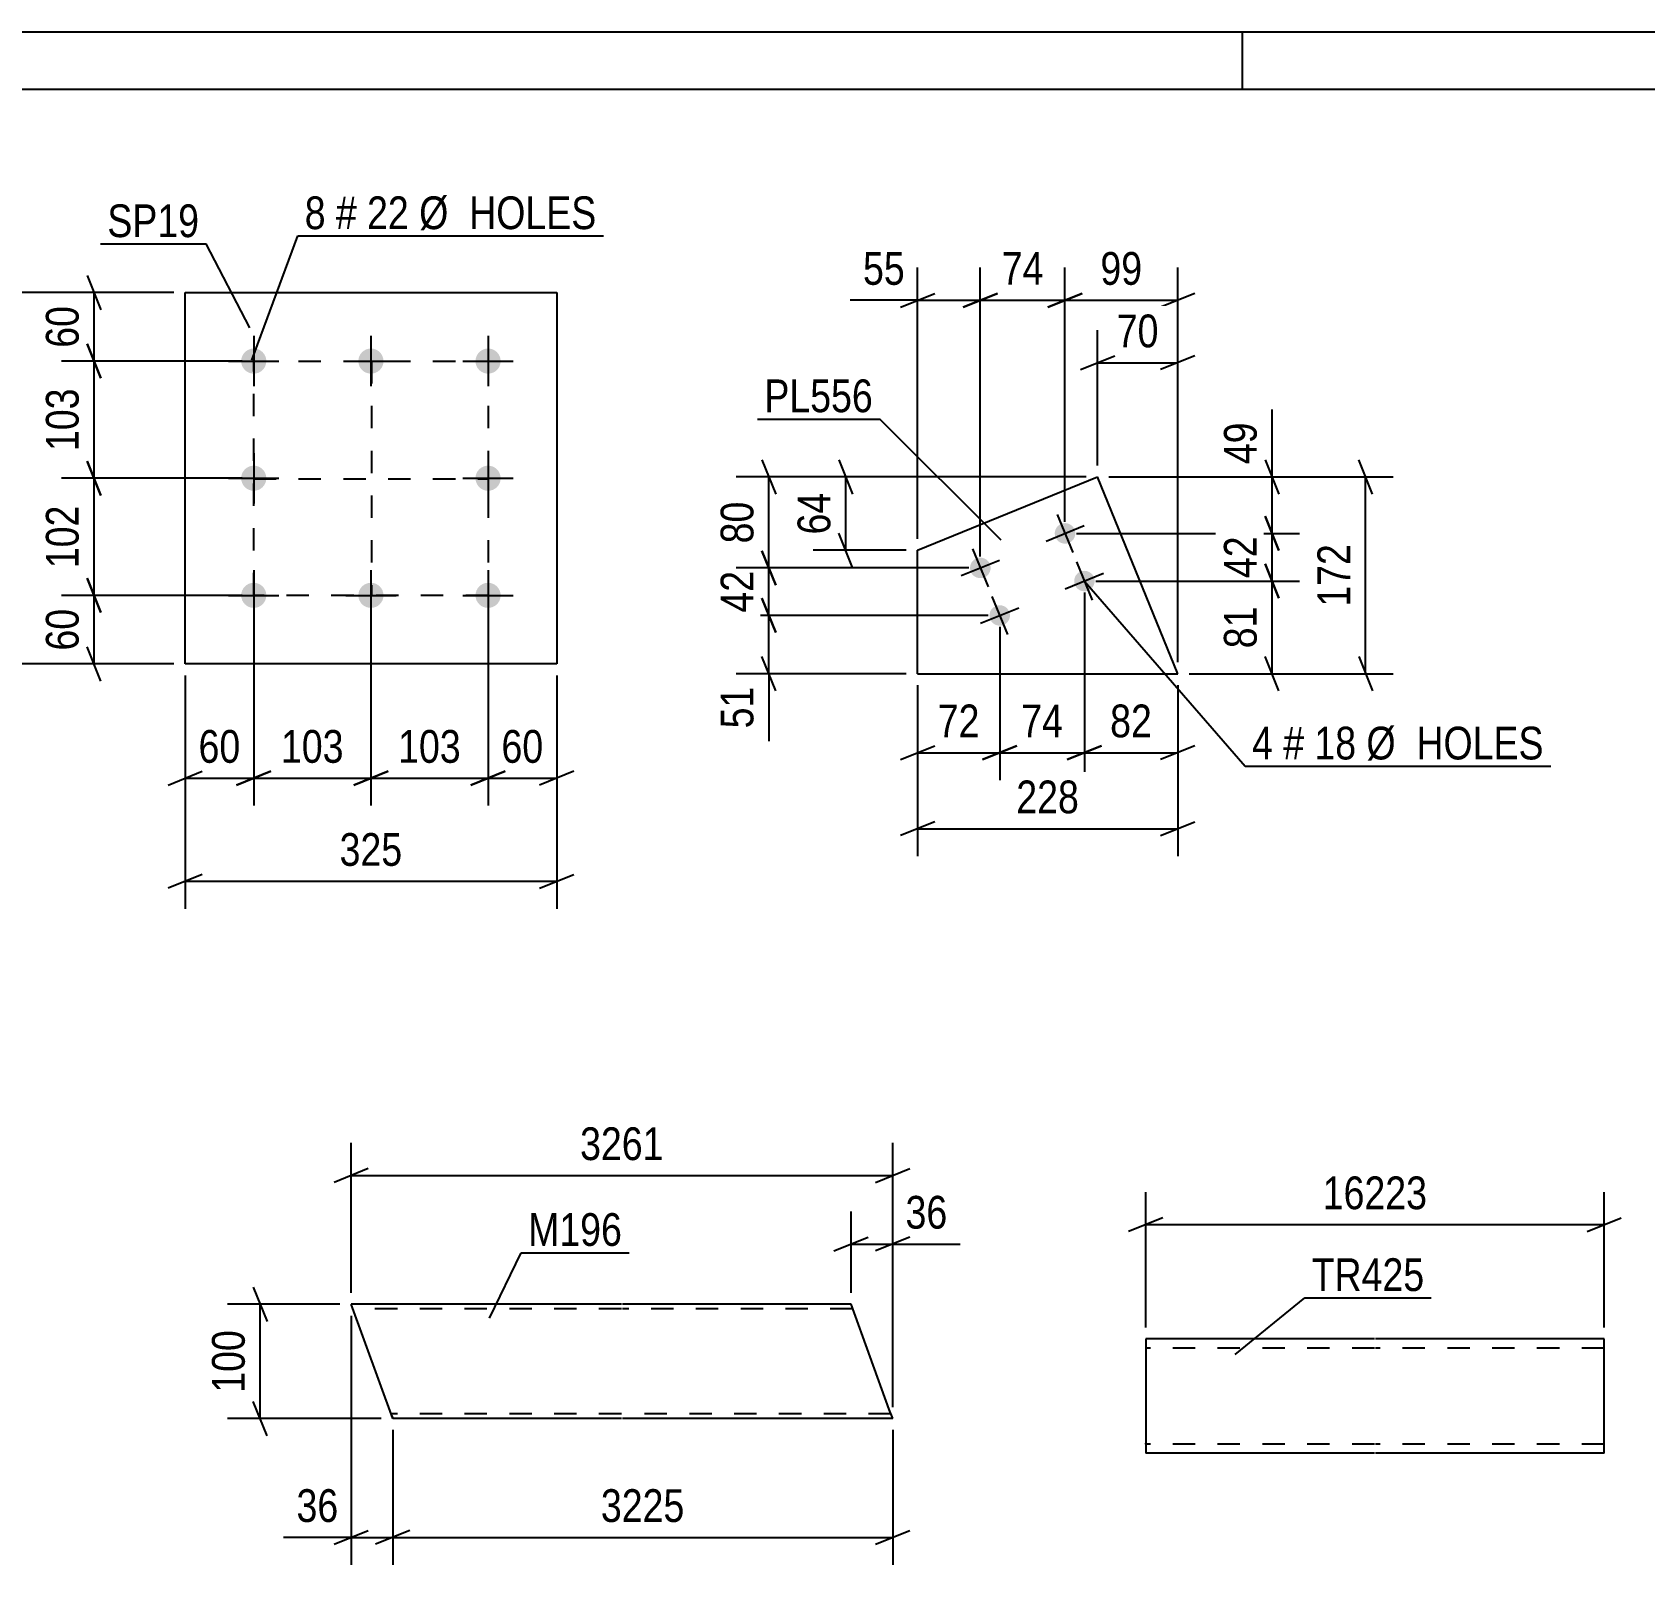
# Model space of a CAD drawing. Header units: millimetres. Extents: x 0 to 420, y 0 to 297.
# Drawn here: x 104.1 to 245.2, y 162.9 to 297 of the extents above; entities that cross this region are included whole.
import ezdxf

# ---------------------------------------------------------------- set-up
doc = ezdxf.new("R2010")
doc.units = ezdxf.units.MM
doc.linetypes.add('DXK_LINE_DOT2', pattern=[3.9198, 1.9599, -1.9599])
doc.styles.add('Arial Narrow', font='ARIALN.TTF', dxfattribs={"height": 0.2})

# ---------------------------------------------------------------- blocks, each defined once
blk = doc.blocks.new('Unknown-814464020-1135')
at = {"color": 5, "linetype": 'Continuous'}
for p, q in [((420, 297), (0, 297)), ((210, 292), (210, 297)), ((415, 292), (5, 292))]:
    blk.add_line(p, q, dxfattribs=at)
blk = doc.blocks.new('Part-814464020-1915 - 1899')
at = {"color": 2, "linetype": 'Continuous'}
for p, q in [((221.53, 182.65), (201.53, 182.65)), ((201.53, 182.65), (201.53, 172.65)), ((241.63, 182.65), (221.63, 182.65)), ((241.63, 172.65), (241.63, 182.65)), ((221.53, 172.65), (201.53, 172.65)), ((241.63, 172.65), (221.63, 172.65))]:
    blk.add_line(p, q, dxfattribs=at)
at = {"color": 7, "linetype": 'DXK_LINE_DOT2'}
for p, q in [((221.53, 181.85), (201.53, 181.85)), ((241.63, 181.85), (221.63, 181.85)), ((201.53, 173.45), (201.53, 173.51)), ((221.53, 173.45), (201.53, 173.45)), ((241.63, 173.45), (221.63, 173.45)), ((241.63, 173.45), (241.63, 173.51))]:
    blk.add_line(p, q, dxfattribs=at)
blk = doc.blocks.new('Part-814464020-1727 - 1725')
at = {"color": 2, "linetype": 'Continuous'}
for p, q in [((155.65, 185.68), (132.01, 185.68)), ((135.65, 175.68), (132.01, 185.68)), ((175.75, 185.68), (155.75, 185.68)), ((179.09, 176.48), (175.75, 185.68)), ((179.39, 175.68), (179.09, 176.48)), ((155.65, 175.68), (135.65, 175.68)), ((179.39, 175.68), (155.75, 175.68))]:
    blk.add_line(p, q, dxfattribs=at)
at = {"color": 7, "linetype": 'DXK_LINE_DOT2'}
for p, q in [((155.65, 185.28), (132.15, 185.28)), ((175.89, 185.28), (155.75, 185.28)), ((155.65, 176.08), (135.5, 176.08)), ((135.56, 175.92), (135.65, 175.68)), ((179.24, 176.08), (155.75, 176.08)), ((179.36, 175.74), (179.3, 175.92)), ((179.39, 175.68), (179.36, 175.74))]:
    blk.add_line(p, q, dxfattribs=at)
blk = doc.blocks.new('Part-814464020-1953 - 1937')
at = {"color": 2, "linetype": 'Continuous'}
for p, q in [((117.49, 241.72), (117.49, 274.22)), ((117.49, 274.22), (149.99, 274.22)), ((149.99, 274.22), (149.99, 241.72)), ((149.99, 241.72), (117.49, 241.72))]:
    blk.add_line(p, q, dxfattribs=at)
blk = doc.blocks.new('Bolt-814464020-1986 - 1937')
at = {"linetype": 'Continuous'}
for points in [[(123.49, 269.32, -1), (123.49, 267.12, -1)], [(133.74, 269.32, -1), (133.74, 267.12, -1)], [(143.99, 269.32, -1), (143.99, 267.12, -1)], [(123.49, 259.07, -1), (123.49, 256.87, -1)], [(143.99, 259.07, -1), (143.99, 256.87, -1)], [(123.49, 248.82, -1), (123.49, 246.62, -1)], [(133.74, 248.82, -1), (133.74, 246.62, -1)], [(143.99, 248.82, -1), (143.99, 246.62, -1)]]:
    blk.add_hatch(color=1, dxfattribs=at).paths.add_polyline_path(points)
at = {"color": 1, "linetype": 'Continuous'}
for p, q in [((123.49, 270.42), (123.49, 266.02)), ((133.74, 270.42), (133.74, 266.02)), ((143.99, 270.42), (143.99, 266.02)), ((121.29, 268.22), (125.69, 268.22)), ((131.54, 268.22), (135.94, 268.22)), ((141.79, 268.22), (146.19, 268.22)), ((123.49, 260.17), (123.49, 255.77)), ((143.99, 260.17), (143.99, 255.77)), ((121.29, 257.97), (125.69, 257.97)), ((141.79, 257.97), (146.19, 257.97)), ((123.49, 249.92), (123.49, 245.52)), ((133.74, 249.92), (133.74, 245.52)), ((143.99, 249.92), (143.99, 245.52)), ((121.29, 247.72), (125.69, 247.72)), ((131.54, 247.72), (135.94, 247.72)), ((141.79, 247.72), (146.19, 247.72))]:
    blk.add_line(p, q, dxfattribs=at)
blk = doc.blocks.new('Bolt-814464020-3034 - 3032')
at = {"linetype": 'Continuous'}
for points in [[(195.3, 253.48, -1), (193.63, 252.8, -1)], [(187.89, 250.46, -1), (186.22, 249.78, -1)], [(196.99, 249.31, -1), (195.33, 248.63, -1)], [(189.58, 246.3, -1), (187.92, 245.62, -1)]]:
    blk.add_hatch(color=1, dxfattribs=at).paths.add_polyline_path(points)
at = {"color": 1, "linetype": 'Continuous'}
for p, q in [((193.79, 254.81), (195.14, 251.47)), ((192.8, 252.46), (196.13, 253.82)), ((186.38, 251.79), (187.73, 248.46)), ((185.39, 249.45), (188.72, 250.8)), ((195.48, 250.64), (196.84, 247.3)), ((194.49, 248.29), (197.83, 249.65)), ((188.07, 247.62), (189.43, 244.29)), ((187.08, 245.28), (190.42, 246.63))]:
    blk.add_line(p, q, dxfattribs=at)
blk = doc.blocks.new('Part-814464020-3049 - 3032')
at = {"color": 2, "linetype": 'Continuous'}
for p, q in [((181.57, 251.67), (197.31, 258.08)), ((204.32, 240.86), (197.31, 258.08)), ((181.57, 240.86), (181.57, 251.67)), ((181.57, 240.86), (204.32, 240.86))]:
    blk.add_line(p, q, dxfattribs=at)
blk = doc.blocks.new('Rectangle-814464020-2074 - 1937')
at = {"color": 1, "linetype": 'DXK_LINE_DOT2'}
blk.add_lwpolyline([(123.49, 268.22), (143.99, 268.22), (143.99, 247.72), (123.49, 247.72), (123.49, 268.22)], close=True, dxfattribs=at)
blk = doc.blocks.new('Line-814464020-2067 - 1937')
at = {"color": 1, "linetype": 'DXK_LINE_DOT2'}
blk.add_line((123.49, 257.92), (143.99, 257.92), dxfattribs=at)
blk = doc.blocks.new('Line-814464020-2059 - 1937')
at = {"color": 1, "linetype": 'DXK_LINE_DOT2'}
blk.add_line((133.79, 268.22), (133.79, 247.72), dxfattribs=at)
blk = doc.blocks.new('StraightDimension-814464020-1923 - 1899')
at = {"color": 7, "linetype": 'Continuous'}
for p, q in [((201.53, 183.65), (201.53, 195.5)), ((241.63, 183.65), (241.63, 195.5)), ((203.03, 193.25), (200.03, 192.05)), ((201.53, 192.65), (241.63, 192.65)), ((240.13, 192.05), (243.13, 193.25))]:
    blk.add_line(p, q, dxfattribs=at)
at = {"color": 0}
blk.add_wipeout([(226.75, 193.4), (226.75, 197.6), (216.41, 197.6), (216.41, 193.4)], dxfattribs=at)
at = {"color": 3, "style": 'Arial Narrow'}
blk.add_text('16223', height=2.863, dxfattribs=at).set_placement((217.01, 194))
blk = doc.blocks.new('StraightDimension-814464020-1801 - 1725')
at = {"color": 7, "linetype": 'Continuous'}
for p, q in [((135.65, 174.68), (135.65, 162.88)), ((179.39, 174.68), (179.39, 162.88)), ((137.15, 165.88), (134.15, 164.68)), ((135.65, 165.28), (179.39, 165.28)), ((177.89, 164.68), (180.89, 165.88))]:
    blk.add_line(p, q, dxfattribs=at)
at = {"color": 0}
blk.add_wipeout([(161.77, 166.03), (161.77, 170.23), (153.26, 170.23), (153.26, 166.03)], dxfattribs=at)
at = {"color": 3, "style": 'Arial Narrow'}
blk.add_text('3225', height=2.863, dxfattribs=at).set_placement((153.86, 166.63))
blk = doc.blocks.new('StraightDimension-814464020-1730 - 1725')
at = {"color": 7, "linetype": 'Continuous'}
for p, q in [((175.75, 186.68), (175.75, 193.8)), ((179.39, 176.68), (179.39, 193.8)), ((174.25, 190.35), (177.25, 191.55)), ((175.75, 190.95), (179.39, 190.95)), ((180.89, 191.55), (177.89, 190.35)), ((179.39, 190.95), (185.29, 190.95)), ((179.39, 190.95), (185.29, 190.95))]:
    blk.add_line(p, q, dxfattribs=at)
at = {"color": 0}
blk.add_wipeout([(184.77, 191.7), (184.77, 195.9), (179.91, 195.9), (179.91, 191.7)], dxfattribs=at)
at = {"color": 3, "style": 'Arial Narrow'}
blk.add_text('36', height=2.863, dxfattribs=at).set_placement((180.51, 192.3))
blk = doc.blocks.new('StraightDimension-814464020-1757 - 1725')
at = {"color": 7, "linetype": 'Continuous'}
for p, q in [((123.45, 187.18), (124.65, 184.18)), ((131.01, 185.68), (121.2, 185.68)), ((124.05, 175.68), (124.05, 185.68)), ((124.65, 174.18), (123.45, 177.18)), ((134.65, 175.68), (121.2, 175.68))]:
    blk.add_line(p, q, dxfattribs=at)
at = {"color": 0}
blk.add_wipeout([(123.3, 184.03), (119.1, 184.03), (119.1, 177.34), (123.3, 177.34)], dxfattribs=at)
at = {"color": 3, "style": 'Arial Narrow'}
blk.add_text('100', height=2.863, rotation=90.0002, dxfattribs=at).set_placement((122.7, 177.94))
blk = doc.blocks.new('StraightDimension-814464020-1784 - 1725')
at = {"color": 7, "linetype": 'Continuous'}
for p, q in [((132.01, 184.68), (132.01, 162.88)), ((135.65, 174.68), (135.65, 162.88)), ((132.01, 165.28), (126.1, 165.28)), ((132.01, 165.28), (126.1, 165.28)), ((130.51, 164.68), (133.51, 165.88)), ((132.01, 165.28), (135.65, 165.28)), ((137.15, 165.88), (134.15, 164.68))]:
    blk.add_line(p, q, dxfattribs=at)
at = {"color": 0}
blk.add_wipeout([(131.48, 166.03), (131.48, 170.23), (126.63, 170.23), (126.63, 166.03)], dxfattribs=at)
at = {"color": 3, "style": 'Arial Narrow'}
blk.add_text('36', height=2.863, dxfattribs=at).set_placement((127.23, 166.63))
blk = doc.blocks.new('StraightDimension-814464020-1819 - 1725')
at = {"color": 7, "linetype": 'Continuous'}
for p, q in [((132.01, 186.68), (132.01, 199.8)), ((179.39, 176.68), (179.39, 199.8)), ((133.51, 197.55), (130.51, 196.35)), ((177.89, 196.35), (180.89, 197.55)), ((132.01, 196.95), (179.39, 196.95))]:
    blk.add_line(p, q, dxfattribs=at)
at = {"color": 0}
blk.add_wipeout([(159.95, 197.7), (159.95, 201.9), (151.44, 201.9), (151.44, 197.7)], dxfattribs=at)
at = {"color": 3, "style": 'Arial Narrow'}
blk.add_text('3261', height=2.863, dxfattribs=at).set_placement((152.04, 198.3))
blk = doc.blocks.new('StraightDimension-814464020-2013 - 1937')
at = {"color": 7, "linetype": 'Continuous'}
for p, q in [((101.03, 272.72), (99.83, 275.72)), ((116.49, 274.22), (97.58, 274.22)), ((100.43, 241.72), (100.43, 274.22)), ((99.83, 243.22), (101.03, 240.22)), ((116.49, 241.72), (97.58, 241.72))]:
    blk.add_line(p, q, dxfattribs=at)
at = {"color": 0}
blk.add_wipeout([(99.68, 261.31), (95.48, 261.31), (95.48, 254.63), (99.68, 254.63)], dxfattribs=at)
at = {"color": 3, "style": 'Arial Narrow'}
blk.add_text('325', height=2.863, rotation=90.0002, dxfattribs=at).set_placement((99.08, 255.23))
blk = doc.blocks.new('StraightDimension-814464020-8532 - 1937')
at = {"color": 7, "linetype": 'Continuous'}
for p, q in [((108.92, 259.47), (110.12, 256.47)), ((122.49, 257.97), (106.67, 257.97)), ((109.52, 247.72), (109.52, 257.97)), ((110.12, 246.22), (108.92, 249.22)), ((122.49, 247.72), (106.67, 247.72))]:
    blk.add_line(p, q, dxfattribs=at)
at = {"color": 0}
blk.add_wipeout([(108.77, 256.19), (104.57, 256.19), (104.57, 249.5), (108.77, 249.5)], dxfattribs=at)
at = {"color": 3, "style": 'Arial Narrow'}
blk.add_text('102', height=2.863, rotation=90.0002, dxfattribs=at).set_placement((108.17, 250.1))
blk = doc.blocks.new('StraightDimension-814464020-1988 - 1937')
at = {"color": 7, "linetype": 'Continuous'}
for p, q in [((108.92, 275.72), (110.12, 272.72)), ((116.49, 274.22), (106.67, 274.22)), ((109.52, 268.22), (109.52, 274.22)), ((110.12, 266.72), (108.92, 269.72)), ((122.49, 268.22), (106.67, 268.22))]:
    blk.add_line(p, q, dxfattribs=at)
at = {"color": 0}
blk.add_wipeout([(108.77, 273.65), (104.57, 273.65), (104.57, 268.79), (108.77, 268.79)], dxfattribs=at)
at = {"color": 3, "style": 'Arial Narrow'}
blk.add_text('60', height=2.863, rotation=90.0002, dxfattribs=at).set_placement((108.17, 269.39))
blk = doc.blocks.new('StraightDimension-814464020-2002 - 1937')
at = {"color": 7, "linetype": 'Continuous'}
for p, q in [((108.92, 249.22), (110.12, 246.22)), ((122.49, 247.72), (106.67, 247.72)), ((109.52, 241.72), (109.52, 247.72)), ((110.12, 240.22), (108.92, 243.22)), ((116.49, 241.72), (106.67, 241.72))]:
    blk.add_line(p, q, dxfattribs=at)
at = {"color": 0}
blk.add_wipeout([(108.77, 247.15), (104.57, 247.15), (104.57, 242.29), (108.77, 242.29)], dxfattribs=at)
at = {"color": 3, "style": 'Arial Narrow'}
blk.add_text('60', height=2.863, rotation=90.0002, dxfattribs=at).set_placement((108.17, 242.89))
blk = doc.blocks.new('StraightDimension-814464020-2024 - 1937')
at = {"color": 7, "linetype": 'Continuous'}
for p, q in [((143.99, 246.72), (143.99, 229.32)), ((149.99, 240.72), (149.99, 229.32)), ((142.49, 231.12), (145.49, 232.32)), ((143.99, 231.72), (149.99, 231.72)), ((151.49, 232.32), (148.49, 231.12))]:
    blk.add_line(p, q, dxfattribs=at)
at = {"color": 0}
blk.add_wipeout([(149.42, 232.47), (149.42, 236.67), (144.56, 236.67), (144.56, 232.47)], dxfattribs=at)
at = {"color": 3, "style": 'Arial Narrow'}
blk.add_text('60', height=2.863, dxfattribs=at).set_placement((145.16, 233.07))
blk = doc.blocks.new('StraightDimension-814464020-2038 - 1937')
at = {"color": 7, "linetype": 'Continuous'}
for p, q in [((123.49, 246.72), (123.49, 229.32)), ((117.49, 240.72), (117.49, 229.32)), ((115.99, 231.12), (118.99, 232.32)), ((117.49, 231.72), (123.49, 231.72)), ((124.99, 232.32), (121.99, 231.12))]:
    blk.add_line(p, q, dxfattribs=at)
at = {"color": 0}
blk.add_wipeout([(122.92, 232.47), (122.92, 236.67), (118.06, 236.67), (118.06, 232.47)], dxfattribs=at)
at = {"color": 3, "style": 'Arial Narrow'}
blk.add_text('60', height=2.863, dxfattribs=at).set_placement((118.66, 233.07))
blk = doc.blocks.new('StraightDimension-814464020-2049 - 1937')
at = {"color": 7, "linetype": 'Continuous'}
for p, q in [((117.49, 240.72), (117.49, 220.3)), ((149.99, 240.72), (149.99, 220.3)), ((118.99, 223.3), (115.99, 222.1)), ((148.49, 222.1), (151.49, 223.3)), ((117.49, 222.7), (149.99, 222.7))]:
    blk.add_line(p, q, dxfattribs=at)
at = {"color": 0}
blk.add_wipeout([(137.08, 223.45), (137.08, 227.65), (130.4, 227.65), (130.4, 223.45)], dxfattribs=at)
at = {"color": 3, "style": 'Arial Narrow'}
blk.add_text('325', height=2.863, dxfattribs=at).set_placement((131, 224.05))
blk = doc.blocks.new('StraightDimension-814464020-8534 - 1937')
at = {"color": 7, "linetype": 'Continuous'}
for p, q in [((108.92, 269.72), (110.12, 266.72)), ((122.49, 268.22), (106.67, 268.22)), ((109.52, 257.97), (109.52, 268.22)), ((110.12, 256.47), (108.92, 259.47)), ((122.49, 257.97), (106.67, 257.97))]:
    blk.add_line(p, q, dxfattribs=at)
at = {"color": 0}
blk.add_wipeout([(108.77, 266.44), (104.57, 266.44), (104.57, 259.75), (108.77, 259.75)], dxfattribs=at)
at = {"color": 3, "style": 'Arial Narrow'}
blk.add_text('103', height=2.863, rotation=90.0002, dxfattribs=at).set_placement((108.17, 260.35))
blk = doc.blocks.new('StraightDimension-814464020-8554 - 1937')
at = {"color": 7, "linetype": 'Continuous'}
for p, q in [((123.49, 246.72), (123.49, 229.32)), ((133.74, 246.72), (133.74, 229.32)), ((121.99, 231.12), (124.99, 232.32)), ((123.49, 231.72), (133.74, 231.72)), ((135.24, 232.32), (132.24, 231.12))]:
    blk.add_line(p, q, dxfattribs=at)
at = {"color": 0}
blk.add_wipeout([(131.96, 232.47), (131.96, 236.67), (125.27, 236.67), (125.27, 232.47)], dxfattribs=at)
at = {"color": 3, "style": 'Arial Narrow'}
blk.add_text('103', height=2.863, dxfattribs=at).set_placement((125.87, 233.07))
blk = doc.blocks.new('StraightDimension-814464020-8556 - 1937')
at = {"color": 7, "linetype": 'Continuous'}
for p, q in [((133.74, 246.72), (133.74, 229.32)), ((143.99, 246.72), (143.99, 229.32)), ((132.24, 231.12), (135.24, 232.32)), ((133.74, 231.72), (143.99, 231.72)), ((145.49, 232.32), (142.49, 231.12))]:
    blk.add_line(p, q, dxfattribs=at)
at = {"color": 0}
blk.add_wipeout([(142.21, 232.47), (142.21, 236.67), (135.52, 236.67), (135.52, 232.47)], dxfattribs=at)
at = {"color": 3, "style": 'Arial Narrow'}
blk.add_text('103', height=2.863, dxfattribs=at).set_placement((136.12, 233.07))
blk = doc.blocks.new('StraightDimension-814464020-3094 - 3032')
at = {"color": 7, "linetype": 'Continuous'}
for p, q in [((196.16, 247.97), (196.16, 231.55)), ((204.32, 239.86), (204.32, 231.55)), ((194.66, 233.35), (197.66, 234.55)), ((205.82, 234.55), (202.82, 233.35)), ((196.16, 233.95), (204.32, 233.95))]:
    blk.add_line(p, q, dxfattribs=at)
at = {"color": 0}
blk.add_wipeout([(202.67, 234.7), (202.67, 238.9), (197.81, 238.9), (197.81, 234.7)], dxfattribs=at)
at = {"color": 3, "style": 'Arial Narrow'}
blk.add_text('82', height=2.863, dxfattribs=at).set_placement((198.41, 235.3))
blk = doc.blocks.new('StraightDimension-814464020-3071 - 3032')
at = {"color": 7, "linetype": 'Continuous'}
for p, q in [((194.46, 254.14), (194.46, 276.4)), ((204.32, 241.86), (204.32, 276.4)), ((192.96, 272.95), (195.96, 274.15)), ((205.82, 274.15), (202.82, 272.95)), ((194.46, 273.55), (204.32, 273.55))]:
    blk.add_line(p, q, dxfattribs=at)
at = {"color": 0}
blk.add_wipeout([(201.82, 274.3), (201.82, 278.5), (196.96, 278.5), (196.96, 274.3)], dxfattribs=at)
at = {"color": 3, "style": 'Arial Narrow'}
blk.add_text('99', height=2.863, dxfattribs=at).set_placement((197.56, 274.9))
blk = doc.blocks.new('StraightDimension-814464020-3061 - 3032')
at = {"color": 7, "linetype": 'Continuous'}
for p, q in [((187.05, 251.12), (187.05, 276.4)), ((194.46, 254.14), (194.46, 276.4)), ((185.55, 272.95), (188.55, 274.15)), ((195.96, 274.15), (192.96, 272.95)), ((187.05, 273.55), (194.46, 273.55))]:
    blk.add_line(p, q, dxfattribs=at)
at = {"color": 0}
blk.add_wipeout([(193.19, 274.3), (193.19, 278.5), (188.33, 278.5), (188.33, 274.3)], dxfattribs=at)
at = {"color": 3, "style": 'Arial Narrow'}
blk.add_text('74', height=2.863, dxfattribs=at).set_placement((188.93, 274.9))
blk = doc.blocks.new('StraightDimension-814464020-3080 - 3032')
at = {"color": 7, "linetype": 'Continuous'}
for p, q in [((188.75, 244.96), (188.75, 231.55)), ((181.57, 239.86), (181.57, 231.55)), ((180.07, 233.35), (183.07, 234.55)), ((190.25, 234.55), (187.25, 233.35)), ((181.57, 233.95), (188.75, 233.95))]:
    blk.add_line(p, q, dxfattribs=at)
at = {"color": 0}
blk.add_wipeout([(187.59, 234.7), (187.59, 238.9), (182.73, 238.9), (182.73, 234.7)], dxfattribs=at)
at = {"color": 3, "style": 'Arial Narrow'}
blk.add_text('72', height=2.863, dxfattribs=at).set_placement((183.33, 235.3))
blk = doc.blocks.new('StraightDimension-814464020-3162 - 3032')
at = {"color": 7, "linetype": 'Continuous'}
for p, q in [((212.58, 258.08), (212.58, 263.98)), ((212.58, 258.08), (212.58, 263.98)), ((211.98, 259.58), (213.18, 256.58)), ((198.31, 258.08), (214.98, 258.08)), ((212.58, 253.14), (212.58, 258.08)), ((213.18, 251.64), (211.98, 254.64)), ((195.46, 253.14), (214.98, 253.14))]:
    blk.add_line(p, q, dxfattribs=at)
at = {"color": 0}
blk.add_wipeout([(211.83, 263.46), (207.63, 263.46), (207.63, 258.6), (211.83, 258.6)], dxfattribs=at)
at = {"color": 3, "style": 'Arial Narrow'}
blk.add_text('49', height=2.863, rotation=90.0002, dxfattribs=at).set_placement((211.23, 259.2))
blk = doc.blocks.new('StraightDimension-814464020-3051 - 3032')
at = {"color": 7, "linetype": 'Continuous'}
for p, q in [((181.57, 252.67), (181.57, 276.4)), ((187.05, 251.12), (187.05, 276.4)), ((180.07, 272.95), (183.07, 274.15)), ((188.55, 274.15), (185.55, 272.95)), ((181.57, 273.55), (175.66, 273.55)), ((181.57, 273.55), (175.66, 273.55)), ((181.57, 273.55), (187.05, 273.55))]:
    blk.add_line(p, q, dxfattribs=at)
at = {"color": 0}
blk.add_wipeout([(181.04, 274.3), (181.04, 278.5), (176.19, 278.5), (176.19, 274.3)], dxfattribs=at)
at = {"color": 3, "style": 'Arial Narrow'}
blk.add_text('55', height=2.863, dxfattribs=at).set_placement((176.79, 274.9))
blk = doc.blocks.new('StraightDimension-814464020-3086 - 3032')
at = {"color": 7, "linetype": 'Continuous'}
for p, q in [((196.16, 247.97), (196.16, 231.55)), ((188.75, 244.96), (188.75, 231.55)), ((187.25, 233.35), (190.25, 234.55)), ((197.66, 234.55), (194.66, 233.35)), ((188.75, 233.95), (196.16, 233.95))]:
    blk.add_line(p, q, dxfattribs=at)
at = {"color": 0}
blk.add_wipeout([(194.88, 234.7), (194.88, 238.9), (190.03, 238.9), (190.03, 234.7)], dxfattribs=at)
at = {"color": 3, "style": 'Arial Narrow'}
blk.add_text('74', height=2.863, dxfattribs=at).set_placement((190.63, 235.3))
blk = doc.blocks.new('StraightDimension-814464020-3101 - 3032')
at = {"color": 7, "linetype": 'Continuous'}
for p, q in [((221.36, 256.58), (220.16, 259.58)), ((198.31, 258.08), (223.16, 258.08)), ((220.76, 240.86), (220.76, 258.08)), ((220.16, 242.36), (221.36, 239.36)), ((205.32, 240.86), (223.16, 240.86))]:
    blk.add_line(p, q, dxfattribs=at)
at = {"color": 0}
blk.add_wipeout([(220.01, 252.81), (215.81, 252.81), (215.81, 246.13), (220.01, 246.13)], dxfattribs=at)
at = {"color": 3, "style": 'Arial Narrow'}
blk.add_text('172', height=2.863, rotation=90.0002, dxfattribs=at).set_placement((219.41, 246.73))
blk = doc.blocks.new('StraightDimension-814464020-3108 - 3032')
at = {"color": 7, "linetype": 'Continuous'}
for p, q in [((174.68, 259.58), (175.88, 256.58)), ((196.31, 258.08), (172.43, 258.08)), ((175.28, 251.67), (175.28, 258.08)), ((175.88, 250.17), (174.68, 253.17)), ((180.57, 251.67), (172.43, 251.67))]:
    blk.add_line(p, q, dxfattribs=at)
at = {"color": 0}
blk.add_wipeout([(174.53, 257.3), (170.33, 257.3), (170.33, 252.45), (174.53, 252.45)], dxfattribs=at)
at = {"color": 3, "style": 'Arial Narrow'}
blk.add_text('64', height=2.863, rotation=90.0002, dxfattribs=at).set_placement((173.93, 253.05))
blk = doc.blocks.new('StraightDimension-814464020-3117 - 3032')
at = {"color": 7, "linetype": 'Continuous'}
for p, q in [((181.57, 239.86), (181.57, 224.9)), ((204.32, 239.86), (204.32, 224.9)), ((183.07, 227.9), (180.07, 226.7)), ((181.57, 227.3), (204.32, 227.3)), ((202.82, 226.7), (205.82, 227.9))]:
    blk.add_line(p, q, dxfattribs=at)
at = {"color": 0}
blk.add_wipeout([(196.29, 228.05), (196.29, 232.25), (189.6, 232.25), (189.6, 228.05)], dxfattribs=at)
at = {"color": 3, "style": 'Arial Narrow'}
blk.add_text('228', height=2.863, dxfattribs=at).set_placement((190.2, 228.65))
blk = doc.blocks.new('StraightDimension-814464020-3122 - 3032')
at = {"color": 7, "linetype": 'Continuous'}
for p, q in [((197.31, 259.08), (197.31, 270.93)), ((204.32, 241.86), (204.32, 270.93)), ((195.81, 267.48), (198.81, 268.68)), ((197.31, 268.08), (204.32, 268.08)), ((205.82, 268.68), (202.82, 267.48))]:
    blk.add_line(p, q, dxfattribs=at)
at = {"color": 0}
blk.add_wipeout([(203.25, 268.83), (203.25, 273.03), (198.39, 273.03), (198.39, 268.83)], dxfattribs=at)
at = {"color": 3, "style": 'Arial Narrow'}
blk.add_text('70', height=2.863, dxfattribs=at).set_placement((198.99, 269.43))
blk = doc.blocks.new('StraightDimension-814464020-3131 - 3032')
at = {"color": 7, "linetype": 'Continuous'}
for p, q in [((167.95, 247.46), (169.15, 244.46)), ((187.75, 245.96), (165.7, 245.96)), ((168.55, 240.86), (168.55, 245.96)), ((169.15, 239.36), (167.95, 242.36)), ((180.57, 240.86), (165.7, 240.86)), ((168.55, 240.86), (168.55, 234.95)), ((168.55, 240.86), (168.55, 234.95))]:
    blk.add_line(p, q, dxfattribs=at)
at = {"color": 0}
blk.add_wipeout([(167.8, 240.33), (163.6, 240.33), (163.6, 235.48), (167.8, 235.48)], dxfattribs=at)
at = {"color": 3, "style": 'Arial Narrow'}
blk.add_text('51', height=2.863, rotation=90.0002, dxfattribs=at).set_placement((167.2, 236.08))
blk = doc.blocks.new('StraightDimension-814464020-3137 - 3032')
at = {"color": 7, "linetype": 'Continuous'}
for p, q in [((167.95, 251.62), (169.15, 248.62)), ((186.05, 250.12), (165.7, 250.12)), ((168.55, 245.96), (168.55, 250.12)), ((169.15, 244.46), (167.95, 247.46)), ((187.75, 245.96), (165.7, 245.96))]:
    blk.add_line(p, q, dxfattribs=at)
at = {"color": 0}
blk.add_wipeout([(167.8, 250.47), (163.6, 250.47), (163.6, 245.61), (167.8, 245.61)], dxfattribs=at)
at = {"color": 3, "style": 'Arial Narrow'}
blk.add_text('42', height=2.863, rotation=90.0002, dxfattribs=at).set_placement((167.2, 246.21))
blk = doc.blocks.new('StraightDimension-814464020-3145 - 3032')
at = {"color": 7, "linetype": 'Continuous'}
for p, q in [((167.95, 259.58), (169.15, 256.58)), ((196.31, 258.08), (165.7, 258.08)), ((168.55, 250.12), (168.55, 258.08)), ((169.15, 248.62), (167.95, 251.62)), ((186.05, 250.12), (165.7, 250.12))]:
    blk.add_line(p, q, dxfattribs=at)
at = {"color": 0}
blk.add_wipeout([(167.8, 256.53), (163.6, 256.53), (163.6, 251.67), (167.8, 251.67)], dxfattribs=at)
at = {"color": 3, "style": 'Arial Narrow'}
blk.add_text('80', height=2.863, rotation=90.0002, dxfattribs=at).set_placement((167.2, 252.27))
blk = doc.blocks.new('StraightDimension-814464020-3154 - 3032')
at = {"color": 7, "linetype": 'Continuous'}
for p, q in [((211.98, 254.64), (213.18, 251.64)), ((195.46, 253.14), (214.98, 253.14)), ((212.58, 248.97), (212.58, 253.14)), ((213.18, 247.47), (211.98, 250.47)), ((197.16, 248.97), (214.98, 248.97))]:
    blk.add_line(p, q, dxfattribs=at)
at = {"color": 0}
blk.add_wipeout([(211.83, 253.48), (207.63, 253.48), (207.63, 248.63), (211.83, 248.63)], dxfattribs=at)
at = {"color": 3, "style": 'Arial Narrow'}
blk.add_text('42', height=2.863, rotation=90.0002, dxfattribs=at).set_placement((211.23, 249.23))
blk = doc.blocks.new('StraightDimension-814464020-3170 - 3032')
at = {"color": 7, "linetype": 'Continuous'}
for p, q in [((211.98, 250.47), (213.18, 247.47)), ((197.16, 248.97), (214.98, 248.97)), ((212.58, 240.86), (212.58, 248.97)), ((213.18, 239.36), (211.98, 242.36)), ((205.32, 240.86), (214.98, 240.86))]:
    blk.add_line(p, q, dxfattribs=at)
at = {"color": 0}
blk.add_wipeout([(211.83, 247.34), (207.63, 247.34), (207.63, 242.49), (211.83, 242.49)], dxfattribs=at)
at = {"color": 3, "style": 'Arial Narrow'}
blk.add_text('81', height=2.863, rotation=90.0002, dxfattribs=at).set_placement((211.23, 243.09))
blk = doc.blocks.new('Mark-814464020-1911 - 1899')
at = {"color": 0}
blk.add_wipeout([(225.9, 186.84), (225.9, 189.84), (216.04, 189.84), (216.04, 186.84)], dxfattribs=at)
blk.add_wipeout([(225.9, 186.84), (225.9, 189.84), (216.04, 189.84), (216.04, 186.84)], dxfattribs=at)
at = {"color": 30, "linetype": 'Continuous'}
for p, q in [((209.34, 181.28), (215.44, 186.24)), ((215.44, 186.24), (226.5, 186.24))]:
    blk.add_line(p, q, dxfattribs=at)
at = {"color": 3, "style": 'Arial Narrow'}
blk.add_text('TR425', height=2.863, dxfattribs=at).set_placement((216.04, 186.84))
blk = doc.blocks.new('Mark-814464020-8325 - 1725')
at = {"color": 0}
blk.add_wipeout([(155.72, 190.79), (155.72, 193.79), (147.49, 193.79), (147.49, 190.79)], dxfattribs=at)
blk.add_wipeout([(155.72, 190.79), (155.72, 193.79), (147.49, 193.79), (147.49, 190.79)], dxfattribs=at)
at = {"color": 30, "linetype": 'Continuous'}
for p, q in [((144.12, 184.45), (146.89, 190.19)), ((146.89, 190.19), (156.32, 190.19))]:
    blk.add_line(p, q, dxfattribs=at)
at = {"color": 3, "style": 'Arial Narrow'}
blk.add_text('M196', height=2.863, dxfattribs=at).set_placement((147.49, 190.79))
blk = doc.blocks.new('Mark-814464020-1949 - 1937')
at = {"color": 0}
blk.add_wipeout([(118.72, 279.07), (118.72, 282.07), (110.68, 282.07), (110.68, 279.07)], dxfattribs=at)
blk.add_wipeout([(118.72, 279.07), (118.72, 282.07), (110.68, 282.07), (110.68, 279.07)], dxfattribs=at)
at = {"color": 30, "linetype": 'Continuous'}
for p in [(110.08, 278.47), (123.14, 271.12)]:
    blk.add_line(p, (119.32, 278.47), dxfattribs=at)
at = {"color": 3, "style": 'Arial Narrow'}
blk.add_text('SP19', height=2.863, dxfattribs=at).set_placement((110.68, 279.07))
blk = doc.blocks.new('Mark-814464020-1982 - 1937')
at = {"color": 0}
for points in [[(129.78, 279.77), (129.78, 282.77), (127.95, 282.77), (127.95, 279.77)], [(132.5, 279.77), (132.5, 282.77), (130.68, 282.77), (130.68, 279.77)], [(137.06, 279.77), (137.06, 282.77), (133.4, 282.77), (133.4, 279.77)], [(153.49, 279.77), (153.49, 282.77), (137.96, 282.77), (137.96, 279.77)]]:
    blk.add_wipeout(points, dxfattribs=at)
for points in [[(129.78, 279.77), (129.78, 282.77), (127.95, 282.77), (127.95, 279.77)], [(132.5, 279.77), (132.5, 282.77), (130.68, 282.77), (130.68, 279.77)], [(137.06, 279.77), (137.06, 282.77), (133.4, 282.77), (133.4, 279.77)], [(153.49, 279.77), (153.49, 282.77), (137.96, 282.77), (137.96, 279.77)]]:
    blk.add_wipeout(points, dxfattribs=at)
at = {"color": 7, "linetype": 'Continuous'}
for p, q in [((123.33, 268.29), (127.35, 279.17)), ((127.35, 279.17), (154.09, 279.17))]:
    blk.add_line(p, q, dxfattribs=at)
at = {"color": 3, "style": 'Arial Narrow'}
for s, height, p in [('8', 2.86, (127.95, 279.77)), ('#', 2.86, (130.68, 279.77)), ('22', 2.863, (133.4, 279.77)), ('Ø  HOLES', 2.863, (137.96, 279.77))]:
    blk.add_text(s, height=height, dxfattribs=at).set_placement(p)
blk = doc.blocks.new('Mark-814464020-3045 - 3032')
at = {"color": 0}
blk.add_wipeout([(177.67, 263.75), (177.67, 266.75), (168.16, 266.75), (168.16, 263.75)], dxfattribs=at)
blk.add_wipeout([(177.67, 263.75), (177.67, 266.75), (168.16, 266.75), (168.16, 263.75)], dxfattribs=at)
at = {"color": 30, "linetype": 'Continuous'}
for p in [(167.56, 263.15), (188.87, 252.54)]:
    blk.add_line(p, (178.27, 263.15), dxfattribs=at)
at = {"color": 3, "style": 'Arial Narrow'}
blk.add_text('PL556', height=2.863, dxfattribs=at).set_placement((168.16, 263.75))
blk = doc.blocks.new('Mark-814464020-11752 - 3032')
at = {"color": 0}
for points in [[(212.65, 233.36), (212.65, 236.36), (210.82, 236.36), (210.82, 233.36)], [(215.38, 233.36), (215.38, 236.36), (213.55, 236.36), (213.55, 233.36)], [(219.93, 233.36), (219.93, 236.36), (216.28, 236.36), (216.28, 233.36)], [(236.36, 233.36), (236.36, 236.36), (220.83, 236.36), (220.83, 233.36)]]:
    blk.add_wipeout(points, dxfattribs=at)
for points in [[(212.65, 233.36), (212.65, 236.36), (210.82, 236.36), (210.82, 233.36)], [(215.38, 233.36), (215.38, 236.36), (213.55, 236.36), (213.55, 233.36)], [(219.93, 233.36), (219.93, 236.36), (216.28, 236.36), (216.28, 233.36)], [(236.36, 233.36), (236.36, 236.36), (220.83, 236.36), (220.83, 233.36)]]:
    blk.add_wipeout(points, dxfattribs=at)
at = {"color": 7, "linetype": 'Continuous'}
for p, q in [((196.16, 248.97), (210.22, 232.76)), ((210.22, 232.76), (236.96, 232.76))]:
    blk.add_line(p, q, dxfattribs=at)
at = {"color": 3, "style": 'Arial Narrow'}
for s, height, p in [('4', 2.86, (210.82, 233.36)), ('#', 2.86, (213.55, 233.36)), ('18', 2.863, (216.28, 233.36)), ('Ø  HOLES', 2.863, (220.83, 233.36))]:
    blk.add_text(s, height=height, dxfattribs=at).set_placement(p)

msp = doc.modelspace()

# ---------------------------------------------------------------- block references
for name in ['Unknown-814464020-1135', 'Part-814464020-1953 - 1937', 'Bolt-814464020-1986 - 1937', 'Rectangle-814464020-2074 - 1937', 'Line-814464020-2059 - 1937', 'Line-814464020-2067 - 1937', 'Part-814464020-3049 - 3032', 'Bolt-814464020-3034 - 3032', 'Part-814464020-1727 - 1725', 'Part-814464020-1915 - 1899']:
    msp.add_blockref(name, (0, 0))

# ---------------------------------------------------------------- next in the draw order: block references
for name in ['StraightDimension-814464020-2013 - 1937', 'StraightDimension-814464020-3094 - 3032', 'StraightDimension-814464020-2024 - 1937', 'StraightDimension-814464020-3080 - 3032', 'StraightDimension-814464020-1923 - 1899', 'StraightDimension-814464020-1730 - 1725', 'StraightDimension-814464020-1801 - 1725']:
    msp.add_blockref(name, (0, 0))

# ---------------------------------------------------------------- next in the draw order: block references
for name in ['StraightDimension-814464020-3071 - 3032', 'StraightDimension-814464020-1988 - 1937', 'StraightDimension-814464020-8532 - 1937', 'Mark-814464020-1911 - 1899', 'StraightDimension-814464020-1757 - 1725']:
    msp.add_blockref(name, (0, 0))

# ---------------------------------------------------------------- next in the draw order: block references
for name in ['Mark-814464020-1949 - 1937', 'StraightDimension-814464020-3061 - 3032', 'StraightDimension-814464020-8534 - 1937', 'StraightDimension-814464020-2002 - 1937', 'StraightDimension-814464020-3086 - 3032', 'StraightDimension-814464020-1784 - 1725']:
    msp.add_blockref(name, (0, 0))

# ---------------------------------------------------------------- next in the draw order: block references
for name in ['Mark-814464020-1982 - 1937', 'StraightDimension-814464020-3051 - 3032', 'StraightDimension-814464020-3162 - 3032', 'StraightDimension-814464020-2038 - 1937', 'StraightDimension-814464020-1819 - 1725']:
    msp.add_blockref(name, (0, 0))

# ---------------------------------------------------------------- next in the draw order: block references
for name in ['StraightDimension-814464020-3108 - 3032', 'StraightDimension-814464020-3101 - 3032', 'StraightDimension-814464020-2049 - 1937', 'Mark-814464020-8325 - 1725']:
    msp.add_blockref(name, (0, 0))

# ---------------------------------------------------------------- next in the draw order: block references
for name in ['StraightDimension-814464020-3122 - 3032', 'StraightDimension-814464020-8554 - 1937', 'StraightDimension-814464020-3117 - 3032']:
    msp.add_blockref(name, (0, 0))

# ---------------------------------------------------------------- next in the draw order: block references
for name in ['StraightDimension-814464020-3131 - 3032', 'StraightDimension-814464020-8556 - 1937']:
    msp.add_blockref(name, (0, 0))

# ---------------------------------------------------------------- next in the draw order: block references
msp.add_blockref('StraightDimension-814464020-3137 - 3032', (0, 0))

# ---------------------------------------------------------------- next in the draw order: block references
msp.add_blockref('StraightDimension-814464020-3145 - 3032', (0, 0))

# ---------------------------------------------------------------- next in the draw order: block references
for name in ['Mark-814464020-3045 - 3032', 'StraightDimension-814464020-3154 - 3032']:
    msp.add_blockref(name, (0, 0))

# ---------------------------------------------------------------- next in the draw order: block references
msp.add_blockref('StraightDimension-814464020-3170 - 3032', (0, 0))

# ---------------------------------------------------------------- next in the draw order: block references
msp.add_blockref('Mark-814464020-11752 - 3032', (0, 0))

doc.saveas('drawing.dxf')
